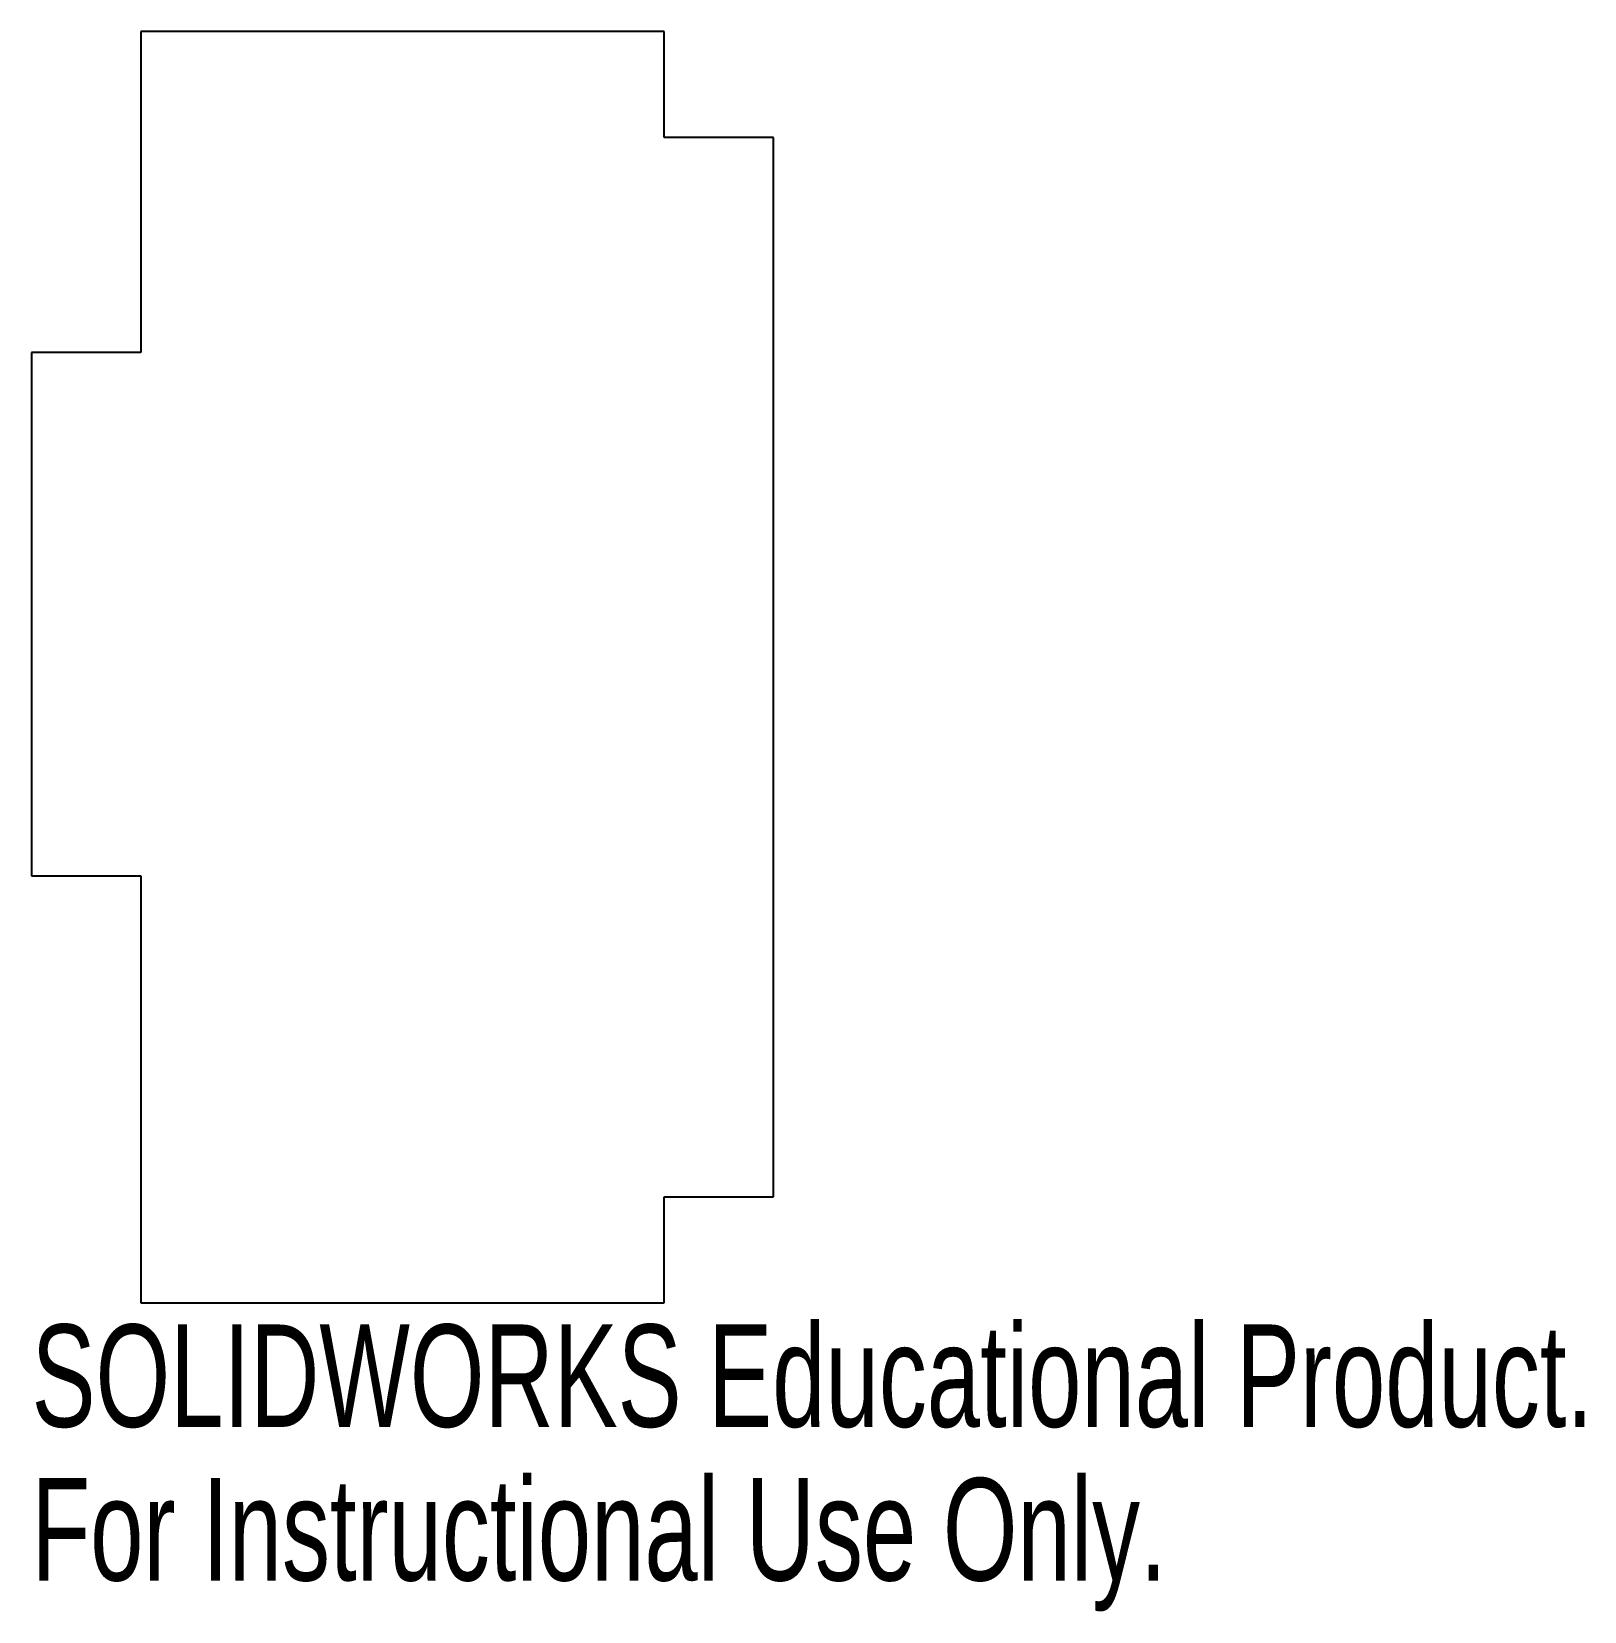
# Model space of a CAD drawing. Header units: millimetres. Extents: x -5.2 to 68.1, y -14.6 to 60.
import ezdxf

# ---------------------------------------------------------------- set-up
doc = ezdxf.new("R2010")
doc.units = ezdxf.units.MM
doc.styles.add('SLDTEXTSTYLE0', font='TXT', dxfattribs={"width": 0.7})

msp = doc.modelspace()

# ---------------------------------------------------------------- linework, layer by layer
at = {"color": 7, "linetype": 'Continuous', "lineweight": 25}
for p, q in [((0, 60), (0, 44.85)), ((24.7, 60), (0, 60)), ((24.7, 55), (24.7, 60)), ((29.85, 55), (24.7, 55)), ((29.85, 5), (29.85, 55)), ((0, 44.85), (-5.15, 44.85)), ((-5.15, 44.85), (-5.15, 20.15)), ((-5.15, 20.15), (0, 20.15)), ((0, 20.15), (0, 0)), ((24.7, 5), (29.85, 5)), ((24.7, 0), (24.7, 5)), ((0, 0), (24.7, 0))]:
    msp.add_line(p, q, dxfattribs=at)

# ---------------------------------------------------------------- texts
at = {"color": 7, "linetype": 'Continuous', "char_height": 4.83362, "attachment_point": 1, "style": 'SLDTEXTSTYLE0'}
for s, insert in [('SOLIDWORKS Educational Product.', (-5.15, -1.02)), ('For Instructional Use Only.', (-5.15, -8.27))]:
    msp.add_mtext(s, dxfattribs=dict(at, insert=insert))

doc.saveas('drawing.dxf')
